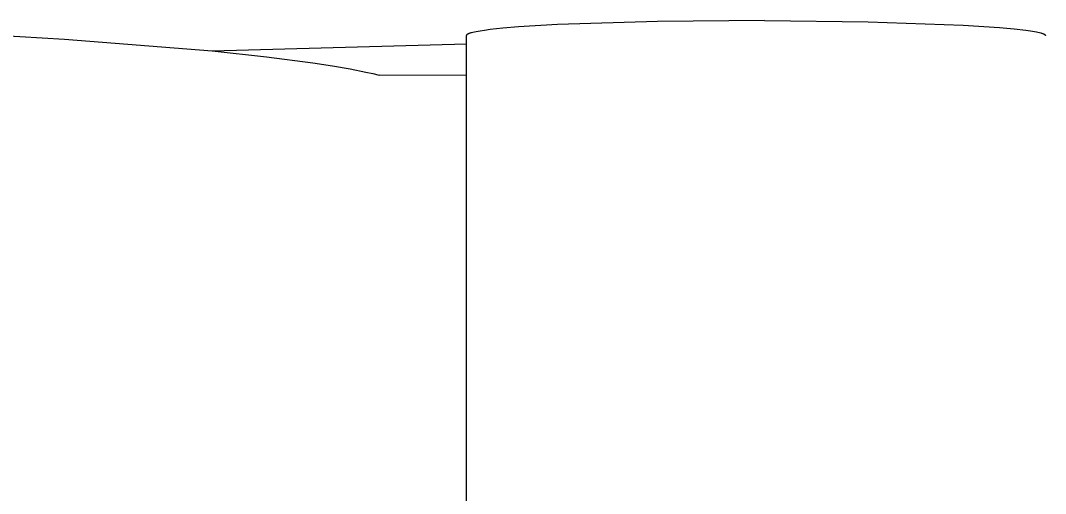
# Model space of a CAD drawing. Header units: millimetres. Extents: x 492 to 7139, y 278 to 5201.
# Drawn here: x 1459.7 to 1617, y 4828.6 to 4901.3 of the extents above; entities that cross this region are included whole.
import ezdxf

# ---------------------------------------------------------------- set-up
doc = ezdxf.new("R2010")
doc.units = ezdxf.units.MM
doc.layers.add('ZANO_R', color=7, linetype='Continuous', lineweight=0)
doc.layers.add('ZANO_W', color=1, linetype='Continuous', lineweight=0)
doc.styles.get("Standard").update_dxf_attribs({"font": 'arial.ttf'})
doc.dimstyles.new('pl i ang', dxfattribs={"dimtxt": 50, "dimasz": 50, "dimexe": 1.25, "dimexo": 0.625, "dimgap": 10, "dimtad": 1, "dimtoh": 1, "dimtxsty": 'Standard', "dimcen": 2.5, "dimclrd": 1, "dimclre": 1, "dimclrt": 1, "dimadec": 0, "dimazin": 0, "dimtfac": 1, "dimtmove": 0, "dimatfit": 3, "dimfxl": 1, "dimarcsym": 1})

# ---------------------------------------------------------------- blocks, each defined once
blk = doc.blocks.new('*D388')
at = {"layer": 'ZANO_W', "color": 1, "lineweight": -2}
for p, q in [((1498.7, 5032.17), (538.56, 5032.17)), ((548.56, 4992.17), (548.56, 2405.63)), ((1493.86, 2365.63), (538.56, 2365.63))]:
    blk.add_line(p, q, dxfattribs=at)
at = {"layer": 'ZANO_W', "color": 1}
for points in [[(555.23, 4992.17), (541.9, 4992.17), (548.56, 5032.17)], [(541.9, 2405.63), (555.23, 2405.63), (548.56, 2365.63)]]:
    blk.add_solid(points, dxfattribs=at)
at = {"layer": 'ZANO_W', "color": 1, "insert": (518.14, 3698.9), "char_height": 40, "attachment_point": 5, "rotation": 90}
blk.add_mtext('2667', dxfattribs=at)

msp = doc.modelspace()

# ---------------------------------------------------------------- linework, layer by layer
at = {"layer": 'ZANO_R'}
for p, q in [((1573.91, 4901.3), (1557.46, 4901.16)), ((1573.91, 4901.3), (1589.82, 4901.11)), ((1443.72, 4899.8), (1466.42, 4898.45)), ((1530.22, 4899.68), (1529.62, 4899.57)), ((1530.93, 4899.78), (1530.22, 4899.68)), ((1531.75, 4899.89), (1530.93, 4899.78)), ((1533.72, 4900.1), (1531.75, 4899.89)), ((1536.11, 4900.3), (1533.72, 4900.1)), ((1542.1, 4900.66), (1536.11, 4900.3)), ((1557.46, 4901.16), (1542.1, 4900.66)), ((1589.82, 4901.11), (1604.39, 4900.59)), ((1604.39, 4900.59), (1609.98, 4900.23)), ((1609.98, 4900.23), (1612.19, 4900.03)), ((1612.19, 4900.03), (1613.98, 4899.82)), ((1613.98, 4899.82), (1614.72, 4899.71)), ((1614.72, 4899.71), (1615.35, 4899.6)), ((1466.42, 4898.45), (1489.09, 4896.62)), ((1528.14, 4899.04), (1528.12, 4898.97)), ((1528.12, 2798.13), (1528.12, 4898.97)), ((1528.15, 4899.05), (1528.14, 4899.04)), ((1528.16, 4899.07), (1528.15, 4899.05)), ((1528.17, 4899.08), (1528.16, 4899.07)), ((1528.18, 4899.09), (1528.17, 4899.08)), ((1528.2, 4899.1), (1528.18, 4899.09)), ((1528.21, 4899.12), (1528.2, 4899.1)), ((1528.23, 4899.13), (1528.21, 4899.12)), ((1528.25, 4899.14), (1528.23, 4899.13)), ((1528.26, 4899.16), (1528.25, 4899.14)), ((1528.29, 4899.17), (1528.26, 4899.16)), ((1528.31, 4899.18), (1528.29, 4899.17)), ((1528.33, 4899.2), (1528.31, 4899.18)), ((1528.36, 4899.21), (1528.33, 4899.2)), ((1528.38, 4899.22), (1528.36, 4899.21)), ((1528.41, 4899.24), (1528.38, 4899.22)), ((1528.44, 4899.25), (1528.41, 4899.24)), ((1528.5, 4899.28), (1528.44, 4899.25)), ((1528.57, 4899.3), (1528.5, 4899.28)), ((1528.65, 4899.33), (1528.57, 4899.3)), ((1528.73, 4899.35), (1528.65, 4899.33)), ((1528.82, 4899.38), (1528.73, 4899.35)), ((1528.92, 4899.41), (1528.82, 4899.38)), ((1529.13, 4899.46), (1528.92, 4899.41)), ((1529.36, 4899.52), (1529.13, 4899.46)), ((1529.62, 4899.57), (1529.36, 4899.52)), ((1615.35, 4899.6), (1615.62, 4899.55)), ((1615.62, 4899.55), (1615.87, 4899.5)), ((1615.87, 4899.5), (1616.1, 4899.44)), ((1616.1, 4899.44), (1616.3, 4899.39)), ((1616.3, 4899.39), (1616.39, 4899.36)), ((1616.39, 4899.36), (1616.47, 4899.34)), ((1616.47, 4899.34), (1616.55, 4899.31)), ((1616.55, 4899.31), (1616.62, 4899.28)), ((1616.62, 4899.28), (1616.68, 4899.26)), ((1616.68, 4899.26), (1616.71, 4899.24)), ((1616.71, 4899.24), (1616.74, 4899.23)), ((1616.74, 4899.23), (1616.77, 4899.22)), ((1616.77, 4899.22), (1616.8, 4899.2)), ((1616.8, 4899.2), (1616.82, 4899.19)), ((1616.82, 4899.19), (1616.85, 4899.18)), ((1616.85, 4899.18), (1616.87, 4899.16)), ((1616.87, 4899.16), (1616.89, 4899.15)), ((1616.89, 4899.15), (1616.91, 4899.14)), ((1616.91, 4899.14), (1616.92, 4899.12)), ((1616.92, 4899.12), (1616.94, 4899.11)), ((1616.94, 4899.11), (1616.95, 4899.1)), ((1616.95, 4899.1), (1616.97, 4899.09)), ((1616.97, 4899.09), (1616.98, 4899.07)), ((1616.98, 4899.07), (1616.99, 4899.06)), ((1616.99, 4899.06), (1617, 4899.05)), ((1617, 4899.05), (1617, 4899.03)), ((1617, 4899.03), (1617.01, 4899.02)), ((1617.01, 4899.02), (1617.02, 4899.01)), ((1617.02, 4899.01), (1617.02, 4899)), ((1617.02, 4899), (1617.02, 4898.98)), ((1617.02, 4898.98), (1617.02, 4898.97)), ((1489.09, 4896.62), (1528.12, 4897.72)), ((1489.09, 4896.62), (1497.46, 4895.72)), ((1489.09, 4896.62), (1489.09, 4896.62)), ((1497.46, 4895.72), (1504.53, 4894.8)), ((1504.53, 4894.8), (1507.58, 4894.33)), ((1507.58, 4894.33), (1510.3, 4893.86)), ((1510.3, 4893.86), (1512.69, 4893.38)), ((1512.69, 4893.38), (1513.76, 4893.13)), ((1513.76, 4893.13), (1514.75, 4892.89)), ((1514.75, 4892.89), (1514.75, 4892.89)), ((1514.75, 4892.89), (1514.75, 4892.89)), ((1514.75, 4892.89), (1514.75, 4892.89)), ((1514.75, 4892.89), (1514.75, 4892.89)), ((1514.75, 4892.89), (1514.75, 4892.89)), ((1514.75, 4892.89), (1514.75, 4892.89)), ((1514.75, 4892.89), (1514.75, 4892.88)), ((1514.75, 4892.88), (1514.75, 4892.88)), ((1514.75, 4892.88), (1514.75, 4892.88)), ((1514.75, 4892.88), (1514.75, 4892.88)), ((1514.75, 4892.88), (1514.75, 4892.88)), ((1514.75, 4892.88), (1514.75, 4892.88)), ((1514.75, 4892.88), (1514.75, 4892.88)), ((1514.75, 4892.88), (1514.75, 4892.88)), ((1514.75, 4892.88), (1514.75, 4892.88)), ((1514.75, 4892.88), (1514.75, 4892.88)), ((1514.75, 4892.88), (1514.75, 4892.88)), ((1514.75, 4892.88), (1514.75, 4892.88)), ((1514.75, 4892.88), (1514.75, 4892.88)), ((1514.75, 4892.88), (1514.75, 4892.88)), ((1514.75, 4892.88), (1514.76, 4892.88)), ((1514.76, 4892.88), (1514.76, 4892.88)), ((1514.76, 4892.88), (1514.76, 4892.88)), ((1514.76, 4892.88), (1514.76, 4892.88)), ((1514.76, 4892.88), (1514.76, 4892.88)), ((1514.76, 4892.88), (1514.76, 4892.88)), ((1514.76, 4892.88), (1514.76, 4892.88)), ((1514.76, 4892.88), (1514.76, 4892.88)), ((1514.76, 4892.88), (1514.76, 4892.88)), ((1514.76, 4892.88), (1514.76, 4892.88)), ((1514.76, 4892.88), (1514.76, 4892.88)), ((1514.76, 4892.88), (1514.76, 4892.88)), ((1514.76, 4892.88), (1514.76, 4892.88)), ((1514.76, 4892.88), (1514.76, 4892.88)), ((1514.76, 4892.88), (1514.76, 4892.88)), ((1528.12, 4892.86), (1514.76, 4892.88))]:
    msp.add_line(p, q, dxfattribs=at)

# ---------------------------------------------------------------- dimensions: what is measured, and where the dimension line sits
at = {"layer": 'ZANO_W'}
dim = msp.add_linear_dim(base=(548.56, 2365.63), p1=(1508.7, 5032.17), p2=(1503.86, 2365.63), angle=90, dimstyle='pl i ang', override={"dimtxt": 40, "dimasz": 40, "dimexe": 10, "dimexo": 10, "dimtoh": 0, "dimdec": 0, "dimtdec": 0, "dimtmove": 1}, dxfattribs=at)
dim.commit()
dim.dimension.update_dxf_attribs({"geometry": '*D388', "text_midpoint": (518.14, 3698.9)})

doc.saveas('drawing.dxf')
